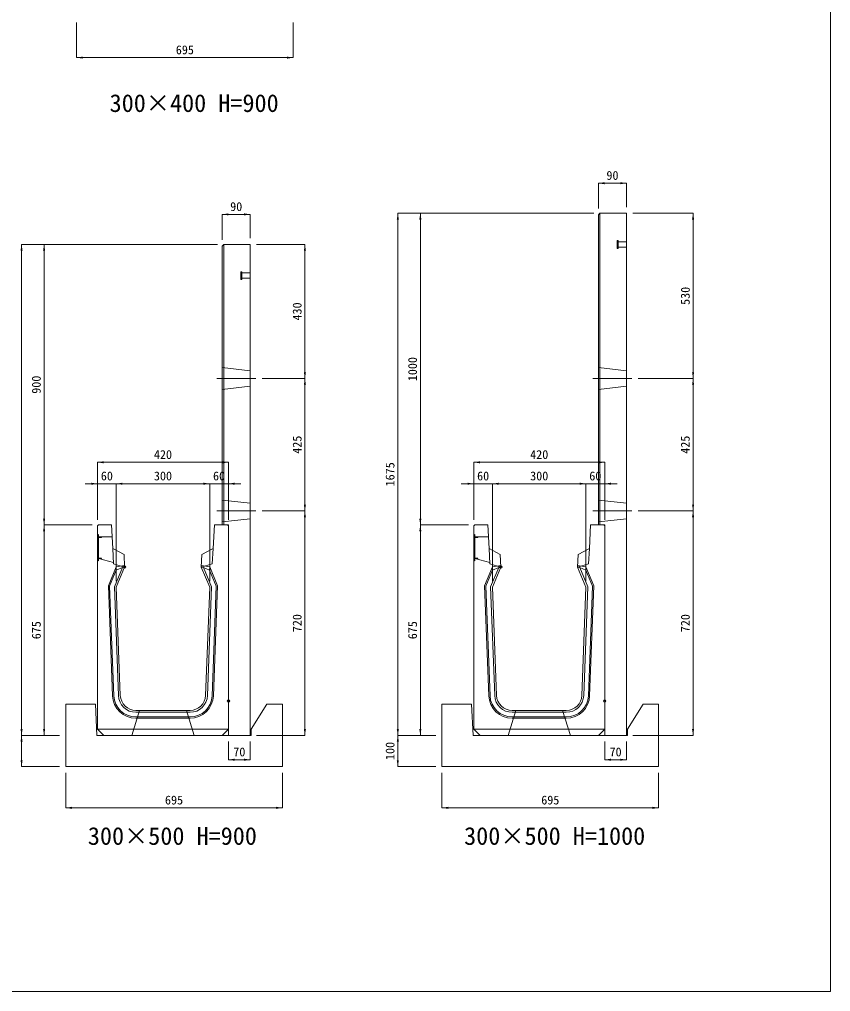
# Model space of a CAD drawing. Units: millimetres at full size; some dimension numbers follow another scale. Extents: x -7442 to 51876, y 9625 to 40052.
# Drawn here: x 14091 to 16694, y 31112 to 34231 of the extents above; entities that cross this region are included whole.
import ezdxf
from ezdxf.enums import TextEntityAlignment as Align

# ---------------------------------------------------------------- set-up
doc = ezdxf.new("R2010")
doc.units = ezdxf.units.MM
doc.header["$LTSCALE"] = 16
doc.header["$PDMODE"] = 32
doc.header["$PDSIZE"] = 8
for name, pattern in [('DASHED', [7.5, 6, -1.5]), ('USER1', [13.5, 7.5, -6]), ('USER2', [285.75, 190.5, -31.75, 31.75, -31.75])]:
    doc.linetypes.add(name, pattern=pattern)
doc.layers.add('0_2', color=7, linetype='Continuous')
for name, color, linetype, lineweight in [('HOLE', 7, 'DASHED', 9), ('KIJUN', 5, 'Continuous', 9), ('WWAY', 5, 'Continuous', 9), ('寸法線', 7, 'Continuous', 9), ('本体', 2, 'Continuous', 13), ('補助線', 8, 'Continuous', 9), ('ｲﾝｻｰﾄ', 3, 'USER1', 9)]:
    doc.layers.add(name, color=color, linetype=linetype, lineweight=lineweight)
doc.styles.add('ＭＳ ゴシック', font='')
doc.styles.get('ＭＳ ゴシック').set_extended_font_data('MS Gothic')

# ---------------------------------------------------------------- blocks, each defined once
blk = doc.blocks.new('filled_arrow')
at = {"color": 0, "linetype": 'Continuous', "lineweight": -2}
blk.add_solid([(7.5, 1.25), (0, 0), (7.5, -1.25)], dxfattribs=at)

msp = doc.modelspace()

# ---------------------------------------------------------------- linework, layer by layer
at = {"layer": 'HOLE'}
for points in [[(14477.05, 32014), (14627.05, 32014), (14652.05, 31934), (14452.05, 31934)], [(15684.31, 32014), (15834.31, 32014), (15859.31, 31934), (15659.31, 31934)]]:
    msp.add_lwpolyline(points, close=True, dxfattribs=at)
at = {"layer": 'KIJUN'}
for p, q in [((14402.17, 32474.46), (14402.3, 32464.34)), ((14422.05, 32472.8), (14429.05, 32474)), ((14682.04, 32472.8), (14675.05, 32474)), ((14701.93, 32474.46), (14701.8, 32464.34)), ((15609.43, 32474.46), (15609.56, 32464.34)), ((15629.32, 32472.8), (15636.31, 32474)), ((15889.31, 32472.8), (15882.31, 32474)), ((15909.19, 32474.46), (15909.06, 32464.34)), ((14396, 32410.09), (14409.23, 32061.88)), ((14415.22, 32062.11), (14402.05, 32409)), ((15603.27, 32410.09), (15616.49, 32061.88)), ((15622.48, 32062.11), (15609.31, 32409)), ((14638.91, 32014), (14465.19, 32014)), ((14465.19, 32008), (14638.91, 32008)), ((15846.17, 32014), (15672.45, 32014)), ((15672.45, 32008), (15846.17, 32008)), ((14638.91, 31993), (14465.19, 31993)), ((14465.19, 31989), (14638.91, 31989)), ((15846.17, 31993), (15672.45, 31993)), ((15672.45, 31989), (15846.17, 31989))]:
    msp.add_line(p, q, dxfattribs=at)
at = {"layer": 'KIJUN', "color": 7, "lineweight": 13}
for p, q in [((14638.91, 32014), (14465.19, 32014)), ((15846.17, 32014), (15672.45, 32014))]:
    msp.add_line(p, q, dxfattribs=at)
at = {"layer": 'KIJUN', "color": 7}
for p, q in [((14342.05, 31954), (14762.05, 31954)), ((15549.31, 31954), (15969.31, 31954))]:
    msp.add_line(p, q, dxfattribs=at)
at = {"layer": 'KIJUN', "color": 7, "lineweight": 13}
for points in [[(14427.05, 32514), (14391.05, 32534), (14387.05, 32609), (14345.05, 32609), (14342.05, 32606), (14342.05, 31954), (14362.05, 31934), (14742.05, 31934), (14762.05, 31954), (14762.05, 32606), (14759.05, 32609), (14717.05, 32609), (14713.05, 32534), (14677.05, 32514), (14675.05, 32474), (14702.05, 32409), (14688.88, 32062.11)], [(15634.31, 32514), (15598.31, 32534), (15594.31, 32609), (15552.31, 32609), (15549.31, 32606), (15549.31, 31954), (15569.31, 31934), (15949.31, 31934), (15969.31, 31954), (15969.31, 32606), (15966.31, 32609), (15924.31, 32609), (15920.31, 32534), (15884.31, 32514), (15882.31, 32474), (15909.31, 32409), (15896.14, 32062.11)], [(14415.22, 32062.11), (14402.05, 32409), (14429.05, 32474), (14427.05, 32514)], [(15622.48, 32062.11), (15609.31, 32409), (15636.31, 32474), (15634.31, 32514)]]:
    msp.add_lwpolyline(points, dxfattribs=at)
at = {"layer": 'KIJUN', "color": 7, "linetype": 'DASHED', "lineweight": 13}
for points in [[(14429.05, 32474), (14393.72, 32484), (14391.05, 32534)], [(14675.05, 32474), (14710.38, 32484), (14713.05, 32534)], [(15636.31, 32474), (15600.98, 32484), (15598.31, 32534)], [(15882.31, 32474), (15917.64, 32484), (15920.31, 32534)]]:
    msp.add_lwpolyline(points, dxfattribs=at)
at = {"layer": 'KIJUN'}
for points in [[(14402.05, 32409), (14429.05, 32474), (14428.8, 32479.03), (14402.17, 32474.46), (14376.86, 32413.53), (14390.24, 32061.16)], [(14394.24, 32061.31), (14380.89, 32412.81), (14402.35, 32464.47), (14422.05, 32472.8), (14396, 32410.09)], [(14713.86, 32061.16), (14727.24, 32413.53), (14701.93, 32474.46), (14675.3, 32479.03), (14675.05, 32474), (14702.05, 32409), (14688.88, 32062.11)], [(14694.87, 32061.88), (14708.09, 32410.09), (14682.04, 32472.8), (14701.8, 32464.34), (14723.21, 32412.81), (14709.86, 32061.31)], [(15609.31, 32409), (15636.31, 32474), (15636.06, 32479.03), (15609.43, 32474.46), (15584.12, 32413.53), (15597.5, 32061.16)], [(15601.5, 32061.31), (15588.15, 32412.81), (15609.61, 32464.47), (15629.32, 32472.8), (15603.27, 32410.09)], [(15921.12, 32061.16), (15934.5, 32413.53), (15909.19, 32474.46), (15882.56, 32479.03), (15882.31, 32474), (15909.31, 32409), (15896.14, 32062.11)], [(15902.13, 32061.88), (15915.36, 32410.09), (15889.31, 32472.8), (15909.06, 32464.34), (15930.47, 32412.81), (15917.12, 32061.31)]]:
    msp.add_lwpolyline(points, dxfattribs=at)
for centre, radius, start, end in [((14465.19, 32064), 75, 182.17474, 270), ((14465.19, 32064), 71, 182.17474, 270), ((14465.19, 32064), 56, 182.17474, 270), ((14465.19, 32064), 50, 182.17474, 270), ((14638.91, 32064), 50, 270, 357.82526), ((14638.91, 32064), 56, 270, 357.82526), ((14638.91, 32064), 71, 270, 357.82526), ((14638.91, 32064), 75, 270, 357.82526), ((15672.45, 32064), 75, 182.17474, 270), ((15672.45, 32064), 71, 182.17474, 270), ((15672.45, 32064), 56, 182.17474, 270), ((15672.45, 32064), 50, 182.17474, 270), ((15846.17, 32064), 50, 270, 357.82526), ((15846.17, 32064), 56, 270, 357.82526), ((15846.17, 32064), 71, 270, 357.82526), ((15846.17, 32064), 75, 270, 357.82526)]:
    msp.add_arc(centre, radius, start, end, dxfattribs=at)
at = {"layer": 'KIJUN', "color": 7, "lineweight": 13}
for centre, start, end in [((14465.19, 32064), 182.17474, 270), ((14638.91, 32064), 270, 357.82526), ((15672.45, 32064), 182.17474, 270), ((15846.17, 32064), 270, 357.82526)]:
    msp.add_arc(centre, 50, start, end, dxfattribs=at)
at = {"layer": 'KIJUN'}
for p in [(14429.05, 32474), (14429.05, 32474), (15636.31, 32474), (15636.31, 32474)]:
    msp.add_point(p, dxfattribs=at)
at = {"layer": 'WWAY', "color": 7, "linetype": 'DASHED', "lineweight": 13}
for points in [[(14342.05, 32579), (14345.25, 32577), (14345.25, 32495), (14342.05, 32493)], [(14389.08, 32571), (14345.25, 32571), (14345.25, 32577), (14342.05, 32579)], [(15549.31, 32579), (15552.51, 32577), (15552.51, 32495), (15549.31, 32493)], [(15596.34, 32571), (15552.51, 32571), (15552.51, 32577), (15549.31, 32579)], [(14342.05, 32493), (14345.25, 32495), (14345.25, 32501), (14393.45, 32489)], [(15549.31, 32493), (15552.51, 32495), (15552.51, 32501), (15600.71, 32489)]]:
    msp.add_lwpolyline(points, dxfattribs=at)
at = {"layer": 'WWAY'}
for points in [[(14343.25, 32576), (14345.25, 32576), (14345.25, 32496), (14343.25, 32496)], [(14345.25, 32571), (14355.25, 32571), (14355.25, 32569), (14345.25, 32569)], [(15550.51, 32576), (15552.51, 32576), (15552.51, 32496), (15550.51, 32496)], [(15552.51, 32571), (15562.51, 32571), (15562.51, 32569), (15552.51, 32569)], [(14345.25, 32503), (14355.25, 32503), (14355.25, 32501), (14345.25, 32501)], [(15552.51, 32503), (15562.51, 32503), (15562.51, 32501), (15552.51, 32501)]]:
    msp.add_lwpolyline(points, close=True, dxfattribs=at)
at = {"layer": '寸法線'}
for p, q in [((14274.82, 34220.86), (14274.82, 34108.39)), ((14969.82, 34220.86), (14969.82, 34108.39)), ((14274.82, 34108.39), (14969.82, 34108.39)), ((15949.31, 33705.44), (16039.31, 33705.44)), ((15949.31, 33624), (15949.31, 33705.44)), ((16039.31, 33629), (16039.31, 33705.44)), ((14742.05, 33605.44), (14832.05, 33605.44)), ((14742.05, 33524), (14742.05, 33605.44)), ((14832.05, 33529), (14832.05, 33605.44)), ((15305.58, 31934), (15305.58, 33609)), ((15934.31, 33609), (15305.58, 33609)), ((15377.89, 32609), (15377.89, 33609)), ((15934.31, 33609), (15377.89, 33609)), ((16059.31, 33609), (16252.97, 33609)), ((16252.97, 33079), (16252.97, 33609)), ((14098.31, 31934), (14098.31, 33509)), ((14727.05, 33509), (14098.31, 33509)), ((14170.63, 32609), (14170.63, 33509)), ((14727.05, 33509), (14170.63, 33509)), ((14852.05, 33509), (15007.45, 33509)), ((15007.45, 33079), (15007.45, 33509)), ((14870.2, 33079), (15007.45, 33079)), ((14870.2, 33079), (15007.45, 33079)), ((15007.45, 32654), (15007.45, 33079)), ((16076.34, 33079), (16252.97, 33079)), ((16076.34, 33079), (16252.97, 33079)), ((16252.97, 32654), (16252.97, 33079)), ((14342.05, 32810.01), (14762.05, 32810.01)), ((14342.05, 32626), (14342.05, 32810.01)), ((14762.05, 32626), (14762.05, 32810.01)), ((15549.31, 32810.01), (15969.31, 32810.01)), ((15549.31, 32626), (15549.31, 32810.01)), ((15969.31, 32626), (15969.31, 32810.01)), ((14302.05, 32741.33), (14442.05, 32741.33)), ((14342.05, 32626), (14342.05, 32741.33)), ((14402.05, 32741.33), (14702.05, 32741.33)), ((14402.05, 32429), (14402.05, 32741.33)), ((14402.05, 32429), (14402.05, 32741.33)), ((14662.05, 32741.33), (14802.05, 32741.33)), ((14702.05, 32429), (14702.05, 32741.33)), ((14702.05, 32429), (14702.05, 32741.33)), ((14762.05, 32626), (14762.05, 32741.33)), ((15509.31, 32741.33), (15649.31, 32741.33)), ((15549.31, 32626), (15549.31, 32741.33)), ((15609.31, 32741.33), (15909.31, 32741.33)), ((15609.31, 32429), (15609.31, 32741.33)), ((15609.31, 32429), (15609.31, 32741.33)), ((15869.31, 32741.33), (16009.31, 32741.33)), ((15909.31, 32429), (15909.31, 32741.33)), ((15909.31, 32429), (15909.31, 32741.33)), ((15969.31, 32626), (15969.31, 32741.33)), ((14870.2, 32654), (15007.45, 32654)), ((14870.2, 32654), (15007.45, 32654)), ((15007.45, 31934), (15007.45, 32654)), ((16076.34, 32654), (16252.97, 32654)), ((16076.34, 32654), (16252.97, 32654)), ((16252.97, 31934), (16252.97, 32654)), ((14170.63, 31934), (14170.63, 32609)), ((14325.05, 32609), (14170.63, 32609)), ((14325.05, 32609), (14170.63, 32609)), ((15377.89, 31934), (15377.89, 32609)), ((15532.31, 32609), (15377.89, 32609)), ((15532.31, 32609), (15377.89, 32609)), ((14098.31, 31834), (14098.31, 31934)), ((14220.05, 31934), (14098.31, 31934)), ((14220.05, 31934), (14098.31, 31934)), ((14220.05, 31934), (14170.63, 31934)), ((14762.05, 31914), (14762.05, 31855.88)), ((14832.05, 31914), (14832.05, 31855.88)), ((14852.05, 31934), (15007.45, 31934)), ((15305.58, 31834), (15305.58, 31934)), ((15427.31, 31934), (15305.58, 31934)), ((15427.31, 31934), (15305.58, 31934)), ((15427.31, 31934), (15377.89, 31934)), ((15969.31, 31914), (15969.31, 31855.88)), ((16039.31, 31914), (16039.31, 31855.88)), ((16059.31, 31934), (16252.97, 31934)), ((14762.05, 31855.88), (14832.05, 31855.88)), ((15969.31, 31855.88), (16039.31, 31855.88)), ((14220.05, 31834), (14098.31, 31834)), ((14240.05, 31814), (14240.05, 31701.53)), ((14935.05, 31814), (14935.05, 31701.53)), ((15427.31, 31834), (15305.58, 31834)), ((15447.31, 31814), (15447.31, 31701.53)), ((16142.31, 31814), (16142.31, 31701.53)), ((14240.05, 31701.53), (14935.05, 31701.53)), ((15447.31, 31701.53), (16142.31, 31701.53))]:
    msp.add_line(p, q, dxfattribs=at)
at = {"layer": '寸法線', "linetype": 'USER2'}
for p, q in [((14850.2, 33079), (14725.03, 33079)), ((16056.34, 33079), (15931.17, 33079)), ((14850.2, 32654), (14725.03, 32654)), ((16056.34, 32654), (15931.17, 32654))]:
    msp.add_line(p, q, dxfattribs=at)
at = {"layer": '本体'}
for p, q in [((15949.31, 33604), (15954.31, 33609)), ((15949.31, 32609), (15949.31, 33604)), ((15954.31, 33609), (16039.31, 33609)), ((16039.31, 33609), (16039.31, 31934)), ((14742.05, 33504), (14747.05, 33509)), ((14742.05, 32609), (14742.05, 33504)), ((14747.05, 33509), (14832.05, 33509)), ((14832.05, 33509), (14832.05, 31934)), ((14762.05, 32609), (14742.05, 32609)), ((14762.05, 31934), (14762.05, 32609)), ((15969.31, 32609), (15949.31, 32609)), ((15969.31, 31934), (15969.31, 32609)), ((14240.05, 32034), (14240.05, 31834)), ((14335.05, 32034), (14240.05, 32034)), ((14340.05, 31934), (14335.05, 32034)), ((14885.05, 32034), (14835.05, 31954)), ((14935.05, 32034), (14885.05, 32034)), ((14935.05, 32034), (14935.05, 31834)), ((15447.31, 32034), (15447.31, 31834)), ((15542.31, 32034), (15447.31, 32034)), ((15547.31, 31934), (15542.31, 32034)), ((16092.31, 32034), (16042.31, 31954)), ((16142.31, 32034), (16092.31, 32034)), ((16142.31, 32034), (16142.31, 31834)), ((14835.05, 31954), (14835.05, 31934)), ((16042.31, 31954), (16042.31, 31934)), ((14835.05, 31934), (14340.05, 31934)), ((14832.05, 31934), (14762.05, 31934)), ((16042.31, 31934), (15547.31, 31934)), ((16039.31, 31934), (15969.31, 31934)), ((14935.05, 31834), (14240.05, 31834)), ((16142.31, 31834), (15447.31, 31834))]:
    msp.add_line(p, q, dxfattribs=at)
at = {"layer": '本体', "color": 4, "lineweight": 5}
for p, q in [((15954.31, 33609), (15954.31, 32609)), ((14747.05, 33509), (14747.05, 32609))]:
    msp.add_line(p, q, dxfattribs=at)
at = {"layer": '本体', "linetype": 'USER1', "lineweight": 9}
for p, q in [((14742.05, 33114), (14832.05, 33104)), ((15949.31, 33114), (16039.31, 33104)), ((14742.05, 33044), (14832.05, 33054)), ((15949.31, 33044), (16039.31, 33054)), ((14742.05, 32689), (14832.05, 32679)), ((15949.31, 32689), (16039.31, 32679)), ((14742.05, 32619), (14832.05, 32629)), ((15949.31, 32619), (16039.31, 32629))]:
    msp.add_line(p, q, dxfattribs=at)
at = {"layer": '補助線', "color": 1, "lineweight": 13}
msp.add_lwpolyline([(6038.24, 38440.37), (16694.11, 38440.37), (16694.11, 31112.1), (6038.24, 31112.1)], close=True, dxfattribs=at)
at = {"layer": '補助線'}
for p in [(14762.05, 32044), (15969.31, 32044)]:
    msp.add_point(p, dxfattribs=at)
at = {"layer": 'ｲﾝｻｰﾄ'}
for p, q in [((16009.31, 33521.5), (16009.31, 33496.5)), ((16012.31, 33521.5), (16009.31, 33521.5)), ((16012.31, 33496.5), (16009.31, 33496.5)), ((16012.31, 33521.5), (16012.31, 33496.5)), ((16039.31, 33517.5), (16012.31, 33517.5)), ((16039.31, 33500.5), (16012.31, 33500.5)), ((16039.31, 33517.5), (16039.31, 33500.5)), ((14802.05, 33421.5), (14802.05, 33396.5)), ((14805.05, 33421.5), (14802.05, 33421.5)), ((14805.05, 33421.5), (14805.05, 33396.5)), ((14832.05, 33417.5), (14805.05, 33417.5)), ((14832.05, 33417.5), (14832.05, 33400.5)), ((14805.05, 33396.5), (14802.05, 33396.5)), ((14832.05, 33400.5), (14805.05, 33400.5))]:
    msp.add_line(p, q, dxfattribs=at)

# ---------------------------------------------------------------- block references
at = {"layer": '寸法線', "xscale": 2.67, "yscale": 2.67}
for p in [(14274.82, 34108.39), (15949.31, 33705.44), (14742.05, 33605.44), (14342.05, 32810.01), (15549.31, 32810.01), (14402.05, 32741.33), (14402.05, 32741.33), (14762.05, 32741.33), (15609.31, 32741.33), (15609.31, 32741.33), (15969.31, 32741.33), (14762.05, 31855.88), (15969.31, 31855.88), (14240.05, 31701.53), (15447.31, 31701.53)]:
    msp.add_blockref('filled_arrow', p, dxfattribs=at)
for p, rotation in [((14969.82, 34108.39), 180), ((16039.31, 33705.44), 180), ((14832.05, 33605.44), 180), ((15305.58, 33609), 270), ((15377.89, 33609), 270), ((16252.97, 33609), 270), ((14098.31, 33509), 270), ((14170.63, 33509), 270), ((15007.45, 33509), 270), ((15007.45, 33079), 90), ((16252.97, 33079), 90), ((15007.45, 33079), 270), ((16252.97, 33079), 270), ((14762.05, 32810.01), 180), ((15969.31, 32810.01), 180), ((14342.05, 32741.33), 180), ((14702.05, 32741.33), 180), ((14702.05, 32741.33), 180), ((15549.31, 32741.33), 180), ((15909.31, 32741.33), 180), ((15909.31, 32741.33), 180), ((15007.45, 32654), 90), ((15007.45, 32654), 270), ((16252.97, 32654), 90), ((16252.97, 32654), 270), ((14170.63, 32609), 90), ((15377.89, 32609), 90), ((14170.63, 32609), 270), ((15377.89, 32609), 270), ((14098.31, 31934), 90), ((14170.63, 31934), 90), ((15007.45, 31934), 90), ((15305.58, 31934), 90), ((15377.89, 31934), 90), ((16252.97, 31934), 90), ((14098.31, 31934), 270), ((15305.58, 31934), 270), ((14098.31, 31834), 90), ((14832.05, 31855.88), 180), ((15305.58, 31834), 90), ((16039.31, 31855.88), 180), ((14935.05, 31701.53), 180), ((16142.31, 31701.53), 180)]:
    msp.add_blockref('filled_arrow', p, dxfattribs=dict(at, rotation=rotation))

# ---------------------------------------------------------------- texts
at = {"layer": '0_2', "style": 'ＭＳ ゴシック'}
for s, p in [('300×400 H=900', (14380.83, 33916.91)), ('300×500 H=900', (14311.03, 31565.71)), ('300×500 H=1000', (15518.3, 31565.71))]:
    msp.add_text(s, height=56.96, dxfattribs=at).set_placement(p, align=Align.BOTTOM_LEFT)
at = {"layer": '寸法線', "style": 'ＭＳ ゴシック'}
for s, p in [('695', (14622.32, 34133.39)), ('90', (15994.31, 33730.44)), ('90', (14787.05, 33630.44)), ('420', (14552.05, 32835.01)), ('420', (15759.31, 32835.01)), ('60', (14372.05, 32766.33)), ('300', (14552.05, 32766.33)), ('60', (14732.05, 32766.33)), ('60', (15579.31, 32766.33)), ('300', (15759.31, 32766.33)), ('60', (15939.31, 32766.33)), ('70', (14797.05, 31880.88)), ('70', (16004.31, 31880.88)), ('695', (14587.55, 31726.53)), ('695', (15794.81, 31726.53))]:
    msp.add_text(s, height=28.48, dxfattribs=at).set_placement(p, align=Align.MIDDLE_CENTER)
for s, p in [('530', (16227.97, 33344)), ('430', (14982.45, 33294)), ('1000', (15352.89, 33109)), ('900', (14145.63, 33059)), ('425', (14982.45, 32866.5)), ('425', (16227.97, 32866.5)), ('1675', (15280.58, 32771.5)), ('720', (14982.45, 32294)), ('720', (16227.97, 32294)), ('675', (14145.63, 32271.5)), ('675', (15352.89, 32271.5)), ('100', (15280.58, 31884))]:
    msp.add_text(s, height=28.48, rotation=90, dxfattribs=at).set_placement(p, align=Align.MIDDLE_CENTER)

doc.saveas('drawing.dxf')
